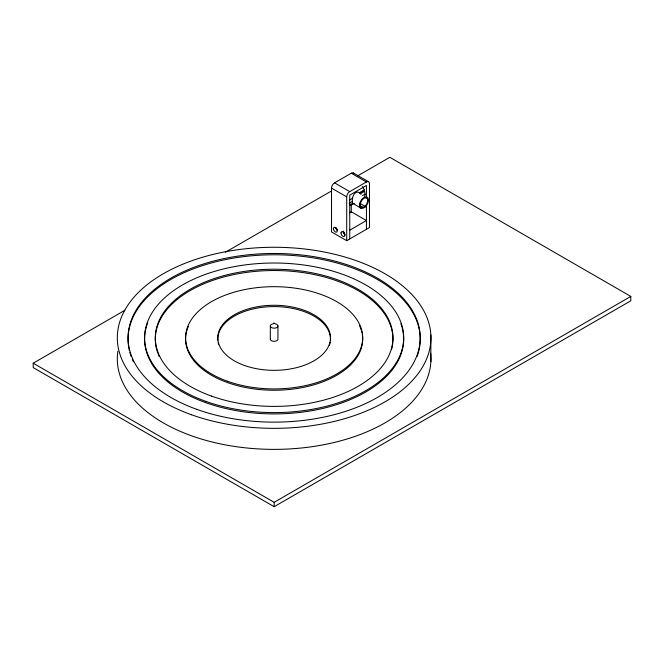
<?xml version="1.0" encoding="UTF-8"?>
<svg xmlns="http://www.w3.org/2000/svg" width="664" height="664" viewBox="0 0 664 664"><rect width="100%" height="100%" fill="white"/><g stroke="black" fill="none" stroke-linecap="round" stroke-linejoin="round"><path stroke-width="1" d="M362.411 186.592A8.931 5.154 60 0 1 364.262 189.987L365.109 194.112L364.644 196.436M360.801 208.156L352.791 203.275C350.683 198.071 355.481 187.489 361.058 194.32M363.009 207.367A5.262 3.038 -60 0 1 360.925 201.956A5.262 3.038 -60 0 1 367.018 198.436A5.262 3.038 -60 0 1 364.934 206.255L363.009 207.367L360.444 205.881M351.264 173.213L366.437 181.977A4.291 2.482 -60 0 1 369.474 183.729L369.474 227.544L346.708 240.692L331.527 231.927L331.527 188.111A4.291 2.482 -60 0 1 334.565 182.857L351.264 173.213A4.291 2.482 -60 0 1 354.061 173.76M357.489 175.968L389.834 157.302L630.8 296.418L630.8 300.8L274.166 506.698L33.2 367.582L33.2 363.2L124.832 310.296M225.436 252.212L331.444 191.008M346.708 240.692L346.708 196.876A4.291 2.482 -60 0 1 349.745 191.614L366.437 181.977M359.747 192.967L364.353 190.302M349.521 199.988L352.791 198.096M360.552 193.614L364.644 191.257M349.173 203.317L352.65 201.308M362.494 195.623L365.109 194.112M349.521 205.168L352.791 203.275M349.953 205.375L353.032 203.599M349.505 212.787L351.264 211.774L366.437 220.539L349.745 230.176M33.2 363.2L274.166 502.316L630.8 296.418M359.465 192.743L364.262 189.987M349.92 205.549L354.227 203.383M353.406 172.997L368.586 181.762M334.565 182.857L349.745 191.614M359.805 203.292L364.934 206.255M331.527 188.111L346.708 196.876M430.861 334.963L430.861 361.681M366.437 197.714L366.437 185.48L349.745 195.125L349.745 238.94M366.437 204.844L366.437 229.304M351.264 205.251L351.264 212.389M277.942 325.974L277.942 339.121A3.81 2.2 0 0 1 273.634 341.304A3.81 2.2 0 0 1 270.447 338.549M274.166 502.316L274.166 506.698M270.323 325.974L270.323 339.121M337.602 229.736A1.61 0.93 60 0 1 337.304 229.52M337.03 229.238A1.61 0.93 60 0 1 336.499 228.134M345.189 234.998A2.681 1.552 60 0 1 343.354 231.18M344.898 233.902A1.61 0.93 60 0 1 344.384 233.272M344.201 232.898A1.61 0.93 60 0 1 344.052 232.151M337.602 230.615A2.681 1.552 60 0 1 335.702 227.329M430.629 353.157A156.812 90.536 0 0 1 272.489 449.37A156.812 90.536 0 0 1 117.868 351.264M275.12 323.849A3.81 2.2 0 0 1 277.253 327.236A3.81 2.2 0 0 1 271.012 327.236A3.81 2.2 0 0 1 273.145 323.849M129.405 350.567A146.072 84.336 0 0 1 271.07 254.802A146.072 84.336 0 0 1 419.557 347.056M419.407 347.936A146.072 84.336 0 0 1 417.009 356.651M133.439 361.797A146.072 84.336 0 0 1 132.269 359.241M131.248 356.651A146.072 84.336 0 0 1 129.853 352.31M402.085 327.418A129.546 74.791 0 0 1 279.013 413.863A129.546 74.791 0 0 1 145.009 333.021M145.159 332.083A129.546 74.791 0 0 1 147.698 322.804M400.907 323.725A129.546 74.791 0 0 1 401.82 326.489M392.822 342.134A118.814 68.591 0 0 1 391.702 348.998M159.236 356.593A118.814 68.591 0 0 1 158.181 354.086M157.866 353.24A118.814 68.591 0 0 1 157.028 350.7M156.779 349.853A118.814 68.591 0 0 1 266.671 270.663A118.814 68.591 0 0 1 392.88 341.271M362.287 334.307A88.553 51.12 0 0 1 269.26 390.166A88.553 51.12 0 0 1 187.422 328.755M187.713 327.966A88.553 51.12 0 0 1 188.36 326.406M359.539 325.626A88.553 51.12 0 0 1 360.544 327.966M360.842 328.755A88.553 51.12 0 0 1 361.357 330.332M361.589 331.12A88.553 51.12 0 0 1 361.98 332.714M330.216 342.184A56.332 32.528 0 0 1 329.942 343.537M329.767 344.209A56.332 32.528 0 0 1 329.352 345.546M218.489 344.209A56.332 32.528 0 0 1 218.166 342.856M217.825 340.142A56.332 32.528 0 0 1 274.132 306.594A56.332 32.528 0 0 1 330.44 340.142M273.609 323.268L274.664 323.343L273.609 323.268M365.134 206.994A6.341 3.66 -60 0 0 367.142 197.167A6.341 3.66 -60 0 0 359.639 203.823A6.341 3.66 -60 0 0 365.134 206.994M341.014 233.022A2.681 1.552 60 0 0 343.861 236.567A2.681 1.552 60 0 0 343.861 232.773A2.681 1.552 60 0 0 341.014 233.022M333.428 228.64A2.681 1.552 60 0 0 336.274 232.184A2.681 1.552 60 0 0 336.274 228.391A2.681 1.552 60 0 0 333.428 228.64M191.498 414.751A156.812 90.536 0 0 0 430.861 340.649A156.812 90.536 0 0 0 200.03 258.014A156.812 90.536 0 0 0 191.498 414.751M197.158 409.481A146.072 84.336 0 0 0 420.129 340.458A146.072 84.336 0 0 0 205.101 263.483A146.072 84.336 0 0 0 197.158 409.481M205.865 401.371A129.546 74.791 0 0 0 403.612 340.159A129.546 74.791 0 0 0 212.912 271.891A129.546 74.791 0 0 0 205.865 401.371M211.525 396.101A118.814 68.591 0 0 0 392.88 339.96A118.814 68.591 0 0 0 217.983 277.353A118.814 68.591 0 0 0 211.525 396.101M227.47 381.252A88.553 51.12 0 0 0 362.635 339.412A88.553 51.12 0 0 0 232.284 292.749A88.553 51.12 0 0 0 227.47 381.252M244.443 365.449A56.332 32.528 0 0 0 330.44 338.831A56.332 32.528 0 0 0 247.506 309.142A56.332 32.528 0 0 0 244.443 365.449"/></g></svg>
